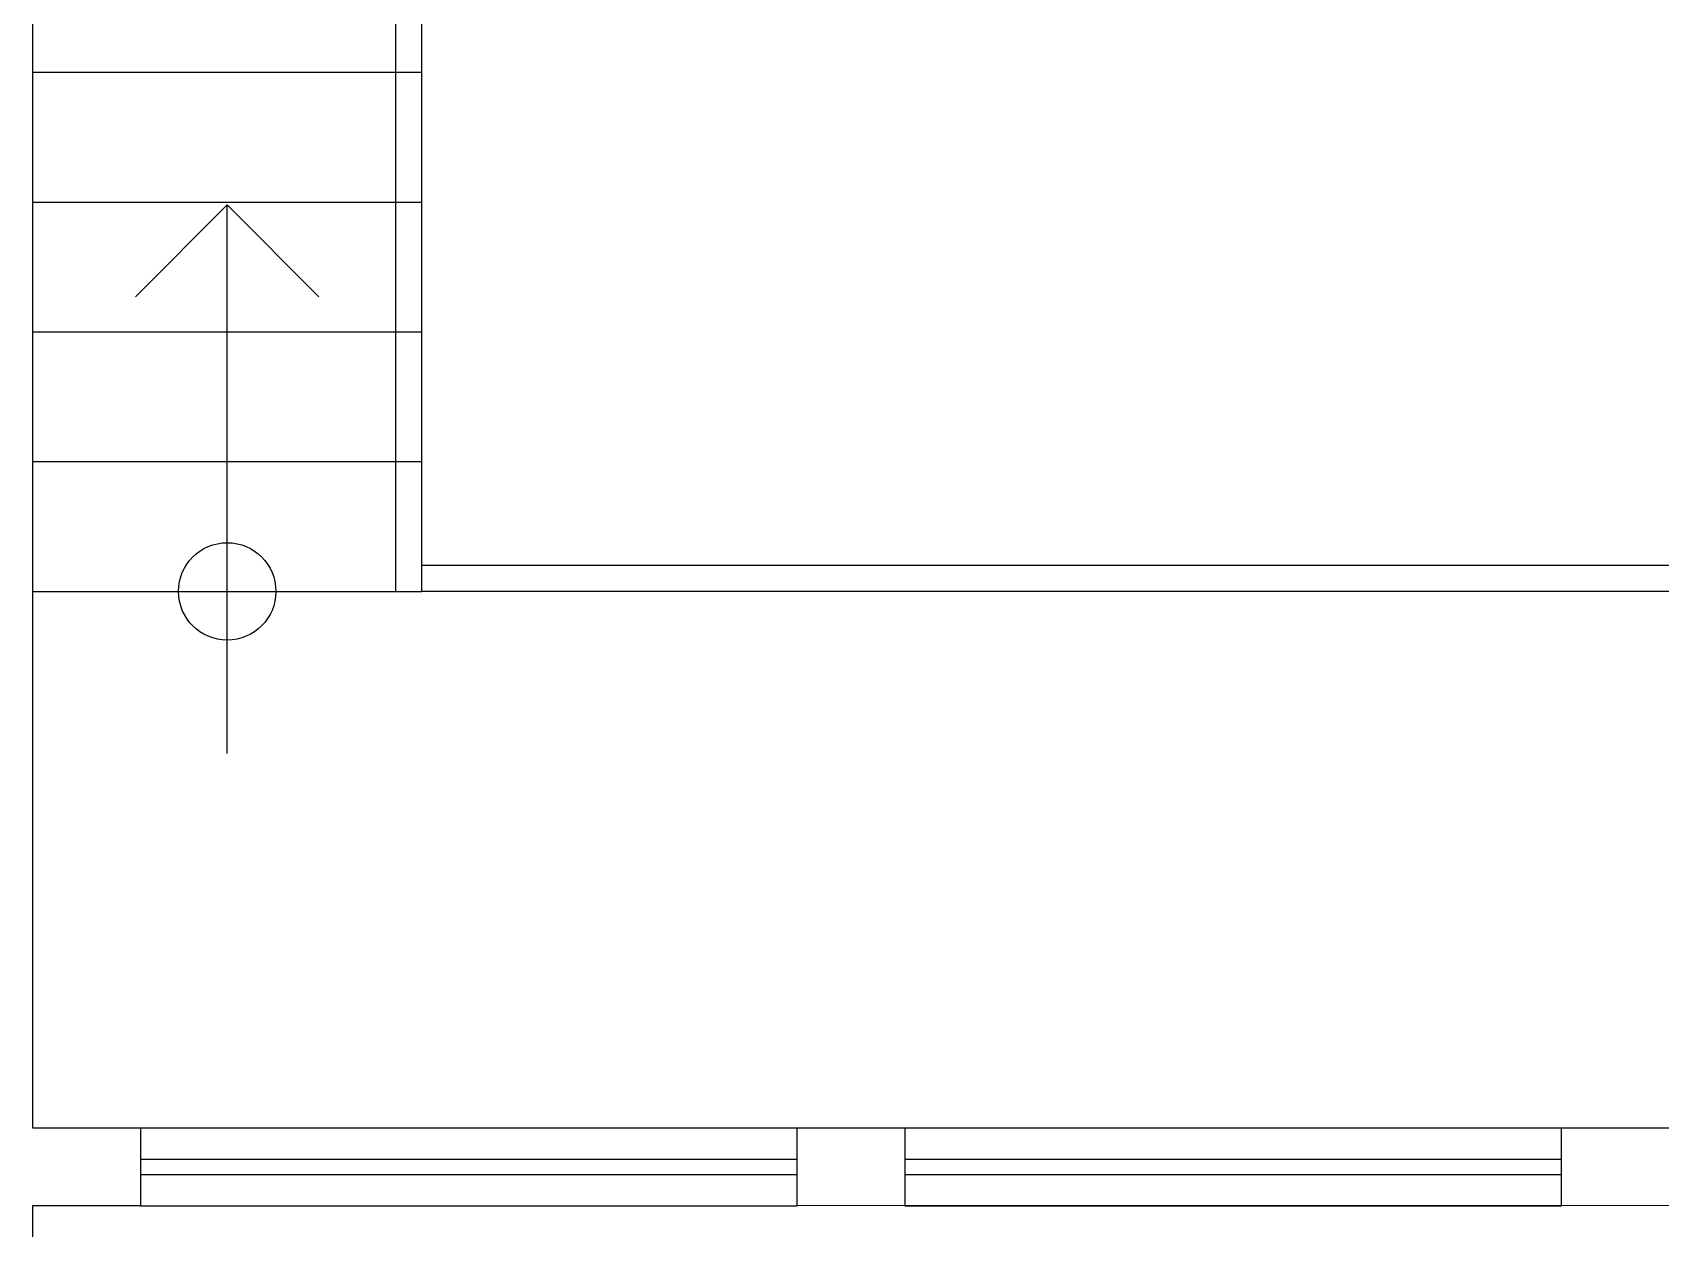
# Model space of a CAD drawing. Header units: metres. Extents: x -367 to 374, y -238 to 224.
# Drawn here: x 249.625 to 252.761, y 215.343 to 217.646 of the extents above; entities that cross this region are included whole.
import ezdxf
from ezdxf.enums import TextEntityAlignment as Align

# ---------------------------------------------------------------- set-up
doc = ezdxf.new("R2010")
doc.units = ezdxf.units.M
doc.layers.add('BASE', color=253, linetype='Continuous')
doc.layers.add('ELE-ALIMENTADORES', color=160, linetype='Continuous')
doc.styles.add('R60-125-RS', font='romans.shx', dxfattribs={"height": 0.19})

# ---------------------------------------------------------------- blocks, each defined once
blk = doc.blocks.new('A$C03920C12')
at = {"layer": 'BASE'}
for p, q in [((-4.25, 5.9), (-4.25, 0.5842)), ((-4.25, 5.9), (-4.25, 0.5842)), ((-3.55, 1.6175), (-3.55, 5.2)), ((-3.5, 1.6175), (-3.5, 5.15)), ((-3.55, 1.6269), (-3.55, 5.1175)), ((-4.25, 2.6175), (-3.5, 2.6175)), ((-4.25, 2.6175), (-3.5, 2.6175)), ((-4.25, 2.6175), (-3.5, 2.6175)), ((-4.25, 2.3675), (-3.5, 2.3675)), ((-4.25, 2.3675), (-3.5, 2.3675)), ((-4.25, 2.3675), (-3.5, 2.3675)), ((-3.875, 1.305), (-3.875, 2.362)), ((-4.25, 2.1175), (-3.5, 2.1175)), ((-4.25, 2.1175), (-3.5, 2.1175)), ((-4.25, 1.8675), (-3.5, 1.8675)), ((-4.25, 1.8675), (-3.5, 1.8675)), ((0.2, 1.6675), (-3.5, 1.6675)), ((-4.25, 1.6175), (-3.5, 1.6175)), ((-3.55, 1.6175), (-3.5, 1.6175)), ((-3.534, 1.6175), (-3.5, 1.6175)), ((0.25, 1.6175), (-3.5, 1.6175)), ((-4.25, 0.5842), (-4.042, 0.5842)), ((-4.25, 0.5842), (-4.042, 0.5842)), ((-4.042, 0.5842), (-2.7772, 0.5842)), ((-4.042, 0.5842), (-4.042, 0.4342)), ((-4.042, 0.5842), (-2.7772, 0.5842)), ((-4.042, 0.5842), (-4.042, 0.4342)), ((-2.7772, 0.4342), (-2.7772, 0.5842)), ((-2.7772, 0.5842), (0.6486, 0.5842)), ((-2.7772, 0.4342), (-2.7772, 0.5842)), ((-2.7772, 0.5842), (0.6486, 0.5842)), ((-2.5693, 0.5842), (-1.3045, 0.5842)), ((-2.5693, 0.5842), (-2.5693, 0.4342)), ((-2.5693, 0.5842), (-1.3045, 0.5842)), ((-2.5693, 0.5842), (-2.5693, 0.4342)), ((-1.3045, 0.4342), (-1.3045, 0.5842)), ((-1.3045, 0.4342), (-1.3045, 0.5842)), ((-4.042, 0.5242), (-2.7772, 0.5242)), ((-4.042, 0.5242), (-2.7772, 0.5242)), ((-2.5693, 0.5242), (-1.3045, 0.5242)), ((-2.5693, 0.5242), (-1.3045, 0.5242)), ((-4.042, 0.4942), (-2.7772, 0.4942)), ((-4.042, 0.4942), (-2.7772, 0.4942)), ((-2.5693, 0.4942), (-1.3045, 0.4942)), ((-2.5693, 0.4942), (-1.3045, 0.4942)), ((-4.042, 0.4342), (-4.25, 0.4342)), ((-4.25, 0.4342), (-4.25, -1.68)), ((-4.042, 0.4342), (-4.25, 0.4342)), ((-4.25, 0.4342), (-4.25, -1.68)), ((-4.042, 0.4342), (-2.7772, 0.4342)), ((-4.042, 0.4342), (-2.7772, 0.4342)), ((0.6486, 0.4346), (-2.7772, 0.4342)), ((0.6486, 0.4346), (-2.7772, 0.4342)), ((-2.5693, 0.4342), (-1.3045, 0.4342)), ((-2.5693, 0.4342), (-1.3045, 0.4342))]:
    blk.add_line(p, q, dxfattribs=at)
blk.add_lwpolyline([(-4.0518, 2.1852), (-3.875, 2.362), (-3.6982, 2.1852)], dxfattribs=at)
blk.add_circle((-3.875, 1.6175), 0.0938, dxfattribs=at)
at = {"layer": 'BASE', "style": 'R60-125-RS', "text_generation_flag": 4}
blk.add_attdef('D', text='', height=0.19, dxfattribs=at).set_placement((-3.7108, 1.4232), align=Align.MIDDLE_CENTER)

msp = doc.modelspace()

# ---------------------------------------------------------------- block references
at = {"layer": 'ELE-ALIMENTADORES', "color": 2}
msp.add_blockref('A$C03920C12', (253.875, 214.9522), dxfattribs=at)

doc.saveas('drawing.dxf')
